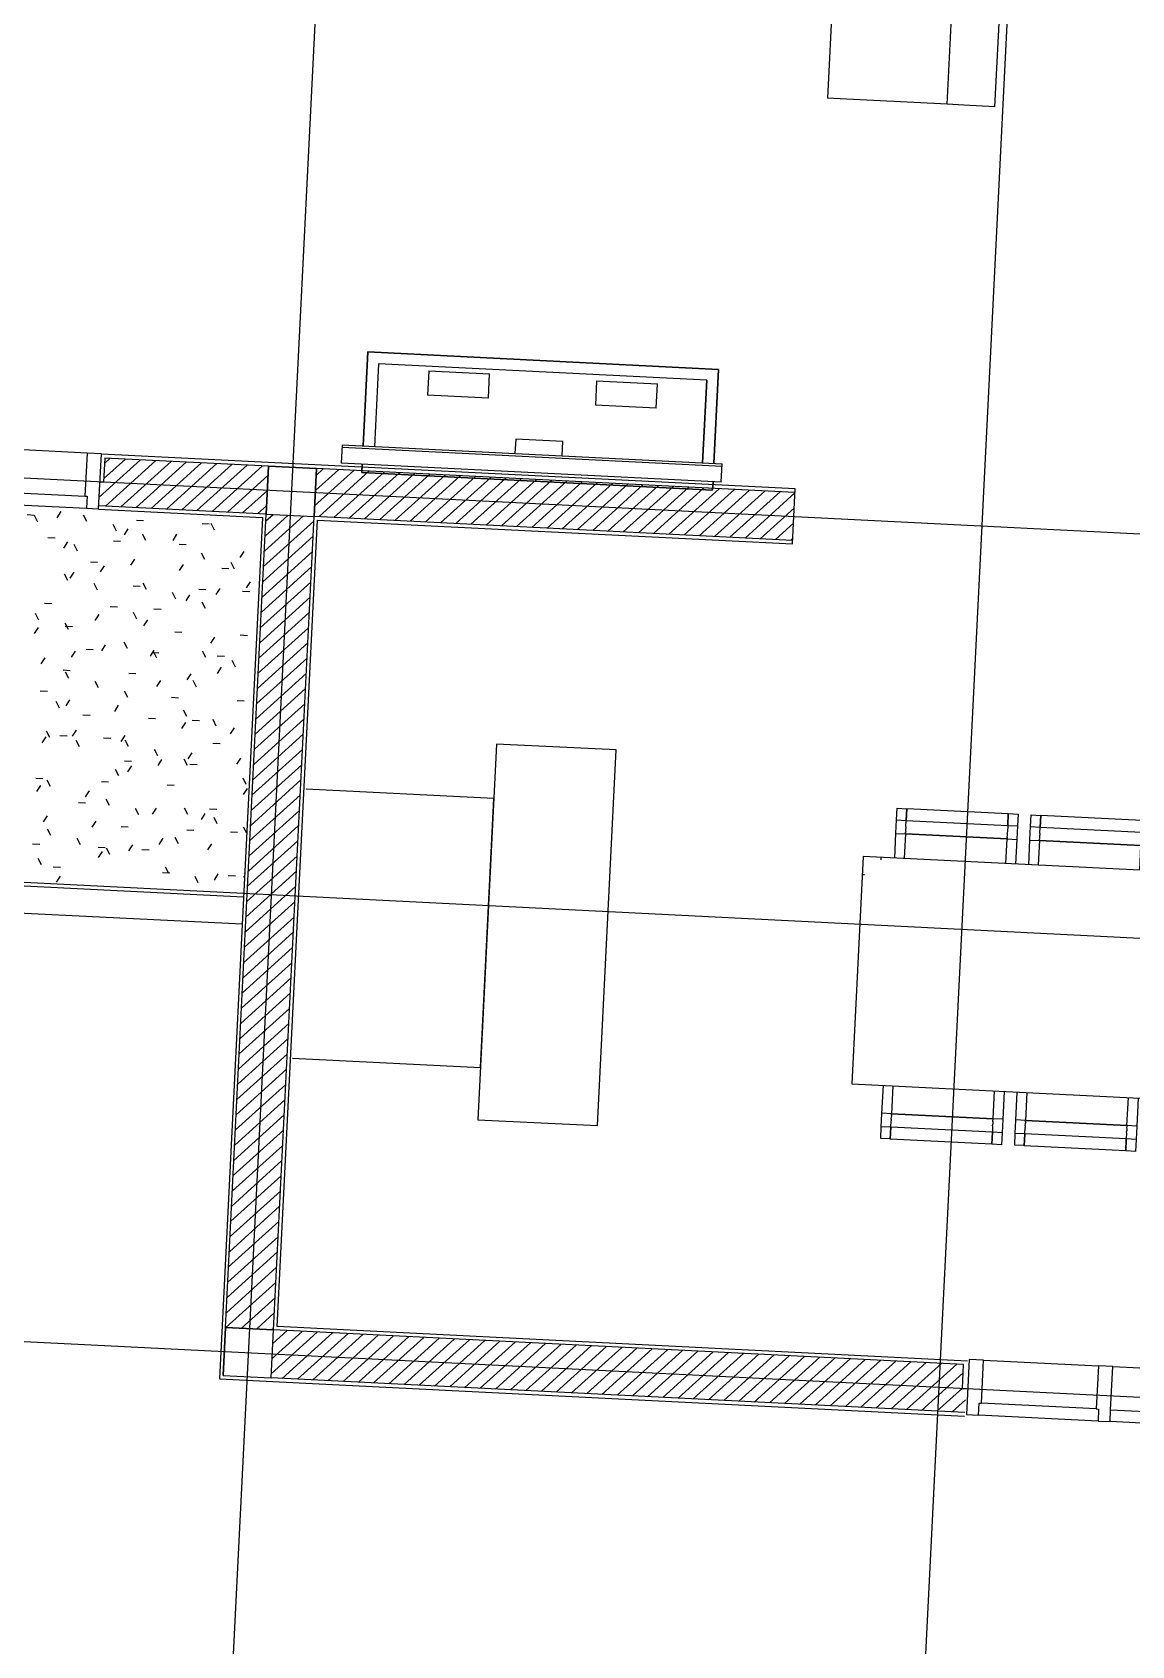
# Model space of a CAD drawing. Extents: x 549999 to 550212, y 1838161 to 1838467.
# Drawn here: x 550084.57 to 550089.16, y 1838348.23 to 1838354.96 of the extents above; entities that cross this region are included whole.
import ezdxf

# ---------------------------------------------------------------- set-up
doc = ezdxf.new("R2010")
doc.units = 0
for name, color, linetype in [('Level 1', 7, 'Continuous'), ('Level 14', 7, 'Continuous'), ('Level 15', 7, 'Continuous'), ('Level 18', 7, 'Continuous'), ('Level 36', 7, 'Continuous'), ('Level 4', 7, 'Continuous'), ('Level 6', 7, 'Continuous'), ('Level 7', 7, 'Continuous')]:
    doc.layers.add(name, color=color, linetype=linetype)

# ---------------------------------------------------------------- blocks, each defined once
blk = doc.blocks.new('LAO_TI')
at = {"layer": 'Level 1'}
for p, q in [((-84.39, 42.12), (74.47, 42.12)), ((-84.39, 42.12), (-84.39, 34.5)), ((65.7, 45.67), (-80.94, 45.67)), ((-80.94, 45.67), (-80.94, 42.12)), ((-80.94, 45.67), (65.7, 45.67)), ((-80.94, 42.12), (-80.94, 45.67)), ((65.7, 42.12), (65.7, 45.67)), ((65.7, 45.67), (65.7, 42.12)), ((74.47, 34.5), (74.47, 42.12)), ((-84.39, 35.62), (74.47, 35.62)), ((-84.39, 35.62), (-84.39, 34.5)), ((74.47, 34.5), (-84.39, 34.5)), ((74.47, 34.5), (-84.39, 34.5)), ((-80.94, 34.5), (-80.94, -4.74)), ((-80.94, -4.74), (-80.94, 34.5)), ((-76.2, 34.5), (-76.2, 0)), ((-76.2, 0), (-76.2, 34.5)), ((-17.46, 34.5), (-17.46, 28.58)), ((2.22, 28.58), (2.22, 34.5)), ((60.96, 0), (60.96, 34.5)), ((60.96, 0), (60.96, 34.5)), ((65.7, -4.74), (65.7, 34.5)), ((65.7, 34.5), (65.7, -4.74)), ((74.47, 34.5), (74.47, 35.62)), ((-17.46, 28.58), (2.22, 28.58)), ((-55.72, 12.63), (-30.32, 12.63)), ((-55.72, 12.63), (-55.72, 2.47)), ((-30.32, 2.47), (-30.32, 12.63)), ((14.46, 11.99), (39.86, 11.99)), ((14.46, 11.99), (14.46, 1.83)), ((39.86, 1.83), (39.86, 11.99)), ((-76.2, 0), (60.96, 0)), ((-76.2, 0), (60.96, 0)), ((-30.32, 2.47), (-55.72, 2.47)), ((39.86, 1.83), (14.46, 1.83)), ((-80.94, -4.74), (65.7, -4.74)), ((65.7, -4.74), (-80.94, -4.74))]:
    blk.add_line(p, q, dxfattribs=at)
for points in [[(65.7, 45.67), (65.7, 45.67), (65.7, 45.67), (65.7, 45.67)], [(65.7, 45.67), (65.7, 45.67), (65.7, 45.67), (65.7, 45.67)], [(-80.94, -4.74), (-80.94, -4.74), (-80.94, -4.74), (-80.94, -4.74)], [(-80.94, -4.74), (-80.94, -4.74), (-80.94, -4.74), (-80.94, -4.74)], [(65.7, -4.74), (65.7, -4.74), (65.7, -4.74), (65.7, -4.74)], [(65.7, -4.74), (65.7, -4.74), (65.7, -4.74), (65.7, -4.74)]]:
    blk.add_open_spline(points, degree=2, dxfattribs=at)
blk = doc.blocks.new('4___SO')
at = {"layer": 'Level 1'}
for p, q in [((60, 16.5), (-60, 16.5)), ((-60, 14), (-60, 16.5)), ((-60, -33.47), (-60, 14)), ((60, 16.5), (60, 14)), ((60, -33.47), (60, 14)), ((1.75, 12.96), (1.75, 12.96)), ((-60, -40.52), (-60, -33.47)), ((-60, -33.47), (60, -33.47)), ((60, -40.52), (60, -33.47)), ((-60, -42.98), (-60, -40.52)), ((-60, -50.97), (-60, -42.98)), ((60, -40.52), (60, -42.98)), ((60, -50.97), (60, -42.98)), ((-60, -53.5), (-60, -50.97)), ((-60, -53.5), (60, -53.5)), ((60, -53.5), (60, -50.97))]:
    blk.add_line(p, q, dxfattribs=at)
blk = doc.blocks.new('FURN19')
at = {"layer": 'Level 1'}
for p, q in [((-1187.75, 599.06), (-1300.12, 599.06)), ((-1300.12, 599.06), (-1300.12, 520.56)), ((-1187.75, 520.56), (-1187.75, 599.06))]:
    blk.add_line(p, q, dxfattribs=at)
blk = doc.blocks.new('FURN20')
at = {"layer": 'Level 1'}
for p, q in [((-1165.43, 599.06), (-1322.43, 599.06)), ((-1322.43, 599.06), (-1322.43, 549.06)), ((-1165.43, 549.06), (-1165.43, 599.06)), ((-1322.43, 549.06), (-1165.43, 549.06))]:
    blk.add_line(p, q, dxfattribs=at)
blk = doc.blocks.new('DININ0')
at = {"layer": 'Level 1'}
for p, q in [((13.24, 63.42), (13.24, 68.32)), ((13.24, 68.32), (17.26, 68.32)), ((17.26, 63.42), (17.26, 68.42)), ((17.26, 68.42), (59.66, 68.42)), ((17.26, 68.32), (17.26, 63.42)), ((59.66, 68.42), (59.66, 63.42)), ((59.66, 63.42), (59.66, 68.42)), ((59.66, 68.42), (63.74, 68.42)), ((59.66, 63.42), (59.66, 68.42)), ((59.66, 68.42), (63.74, 68.42)), ((63.74, 68.42), (63.74, 63.42)), ((63.74, 68.42), (63.74, 63.42)), ((69.24, 63.42), (69.24, 68.32)), ((69.24, 68.32), (73.26, 68.32)), ((73.26, 63.42), (73.26, 68.42)), ((73.26, 68.42), (115.66, 68.42)), ((73.26, 68.32), (73.26, 63.42)), ((115.66, 68.42), (115.66, 63.42)), ((115.66, 63.42), (115.66, 68.42)), ((115.66, 68.42), (119.74, 68.42)), ((115.66, 63.42), (115.66, 68.42)), ((115.66, 68.42), (119.74, 68.42)), ((119.74, 68.42), (119.74, 63.42)), ((119.74, 68.42), (119.74, 63.42)), ((125.24, 63.42), (125.24, 68.32)), ((125.24, 68.32), (129.26, 68.32)), ((129.26, 63.42), (129.26, 68.42)), ((129.26, 68.42), (171.66, 68.42)), ((129.26, 68.32), (129.26, 63.42)), ((171.66, 68.42), (171.66, 63.42)), ((171.66, 63.42), (171.66, 68.42)), ((171.66, 68.42), (175.74, 68.42)), ((171.66, 63.42), (171.66, 68.42)), ((171.66, 68.42), (175.74, 68.42)), ((175.74, 68.42), (175.74, 63.42)), ((175.74, 68.42), (175.74, 63.42)), ((13.24, 57.91), (13.24, 63.42)), ((13.24, 63.42), (17.26, 63.42)), ((17.26, 60.79), (17.26, 63.42)), ((17.26, 63.42), (59.66, 63.42)), ((17.26, 60.68), (17.26, 60.03)), ((59.66, 63.42), (59.66, 60.79)), ((59.66, 63.42), (63.74, 63.42)), ((59.66, 63.42), (63.74, 63.42)), ((59.66, 60.03), (59.66, 60.68)), ((59.66, 60.03), (59.66, 60.68)), ((63.74, 63.42), (63.74, 57.91)), ((63.74, 63.42), (63.74, 57.91)), ((69.24, 57.91), (69.24, 63.42)), ((69.24, 63.42), (73.26, 63.42)), ((73.26, 60.79), (73.26, 63.42)), ((73.26, 63.42), (115.66, 63.42)), ((73.26, 60.68), (73.26, 60.03)), ((115.66, 63.42), (115.66, 60.79)), ((115.66, 63.42), (119.74, 63.42)), ((115.66, 63.42), (119.74, 63.42)), ((115.66, 60.03), (115.66, 60.68)), ((115.66, 60.03), (115.66, 60.68)), ((119.74, 63.42), (119.74, 57.91)), ((119.74, 63.42), (119.74, 57.91)), ((125.24, 57.91), (125.24, 63.42)), ((125.24, 63.42), (129.26, 63.42)), ((129.26, 60.79), (129.26, 63.42)), ((129.26, 63.42), (171.66, 63.42)), ((129.26, 60.68), (129.26, 60.03)), ((171.66, 63.42), (171.66, 60.79)), ((171.66, 63.42), (175.74, 63.42)), ((171.66, 63.42), (175.74, 63.42)), ((171.66, 60.03), (171.66, 60.68)), ((171.66, 60.03), (171.66, 60.68)), ((175.74, 63.42), (175.74, 57.91)), ((175.74, 63.42), (175.74, 57.91)), ((13.24, 47.5), (13.24, 57.91)), ((13.24, 57.8), (17.26, 57.8)), ((17.25, 57.92), (17.25, 47.5)), ((17.26, 58.98), (17.26, 60.03)), ((17.26, 58.84), (17.26, 58.42)), ((17.26, 57.99), (17.26, 58.42)), ((17.26, 57.91), (17.26, 57.8)), ((17.26, 57.84), (17.26, 57.87)), ((59.66, 57.84), (17.26, 57.84)), ((17.26, 57.8), (59.66, 57.8)), ((59.66, 60.03), (59.66, 58.98)), ((59.66, 58.42), (59.66, 58.84)), ((59.66, 58.42), (59.66, 58.84)), ((59.66, 58.42), (59.66, 57.99)), ((59.66, 57.8), (59.66, 57.91)), ((59.66, 57.8), (59.66, 57.91)), ((59.66, 57.87), (59.66, 57.84)), ((59.66, 47.5), (59.66, 57.84)), ((59.66, 47.5), (59.66, 57.84)), ((59.66, 57.8), (63.74, 57.8)), ((59.66, 57.8), (63.74, 57.8)), ((63.74, 57.91), (63.74, 47.5)), ((69.24, 47.5), (69.24, 57.91)), ((69.24, 57.8), (73.26, 57.8)), ((73.25, 57.92), (73.25, 47.5)), ((73.26, 58.98), (73.26, 60.03)), ((73.26, 58.84), (73.26, 58.42)), ((73.26, 57.99), (73.26, 58.42)), ((73.26, 57.91), (73.26, 57.8)), ((73.26, 57.84), (73.26, 57.87)), ((115.66, 57.84), (73.26, 57.84)), ((73.26, 57.8), (115.66, 57.8)), ((115.66, 60.03), (115.66, 58.98)), ((115.66, 58.42), (115.66, 58.84)), ((115.66, 58.42), (115.66, 58.84)), ((115.66, 58.42), (115.66, 57.99)), ((115.66, 57.8), (115.66, 57.91)), ((115.66, 57.8), (115.66, 57.91)), ((115.66, 57.87), (115.66, 57.84)), ((115.66, 47.5), (115.66, 57.84)), ((115.66, 47.5), (115.66, 57.84)), ((115.66, 57.8), (119.74, 57.8)), ((115.66, 57.8), (119.74, 57.8)), ((119.74, 57.91), (119.74, 47.5)), ((125.24, 47.5), (125.24, 57.91)), ((125.24, 57.8), (129.26, 57.8)), ((129.25, 57.92), (129.25, 47.5)), ((129.26, 58.98), (129.26, 60.03)), ((129.26, 58.84), (129.26, 58.42)), ((129.26, 57.99), (129.26, 58.42)), ((129.26, 57.91), (129.26, 57.8)), ((129.26, 57.84), (129.26, 57.87)), ((171.66, 57.84), (129.26, 57.84)), ((129.26, 57.8), (171.66, 57.8)), ((171.66, 60.03), (171.66, 58.98)), ((171.66, 58.42), (171.66, 58.84)), ((171.66, 58.42), (171.66, 58.84)), ((171.66, 58.42), (171.66, 57.99)), ((171.66, 57.8), (171.66, 57.91)), ((171.66, 57.8), (171.66, 57.91)), ((171.66, 57.87), (171.66, 57.84)), ((171.66, 47.5), (171.66, 57.84)), ((171.66, 47.5), (171.66, 57.84)), ((171.66, 57.8), (175.74, 57.8)), ((171.66, 57.8), (175.74, 57.8)), ((175.74, 57.91), (175.74, 47.5)), ((190, 47.5), (0, 47.5)), ((0, 47.5), (0, -47.5)), ((7.5, 47.5), (7.5, 46.5)), ((190, 0), (190, 47.5)), ((0, 40), (1, 40)), ((190, -47.5), (190, 0)), ((0, -47.5), (190, -47.5)), ((13.24, -59.3), (13.24, -47.5)), ((17.25, -47.5), (17.25, -59.3)), ((59.66, -59.22), (59.66, -47.5)), ((59.66, -59.22), (59.66, -47.5)), ((63.74, -47.5), (63.74, -59.3)), ((69.24, -59.3), (69.24, -47.5)), ((73.25, -47.5), (73.25, -59.3)), ((115.66, -59.22), (115.66, -47.5)), ((115.66, -59.22), (115.66, -47.5)), ((119.74, -47.5), (119.74, -59.3)), ((125.24, -59.3), (125.24, -47.5)), ((129.25, -47.5), (129.25, -59.3)), ((171.66, -59.22), (171.66, -47.5)), ((171.66, -59.22), (171.66, -47.5)), ((175.74, -47.5), (175.74, -59.3)), ((17.26, -59.18), (13.24, -59.18)), ((13.24, -64.8), (13.24, -59.29)), ((59.66, -59.18), (17.26, -59.18)), ((17.26, -59.25), (17.26, -59.22)), ((17.26, -59.22), (59.66, -59.22)), ((17.26, -59.29), (17.26, -59.3)), ((17.26, -59.8), (17.26, -59.37)), ((17.26, -59.8), (17.26, -60.33)), ((17.26, -61.41), (17.26, -60.36)), ((63.74, -59.18), (59.66, -59.18)), ((63.74, -59.18), (59.66, -59.18)), ((59.66, -59.22), (59.66, -59.25)), ((59.66, -59.3), (59.66, -59.29)), ((59.66, -59.3), (59.66, -59.29)), ((59.66, -59.37), (59.66, -59.8)), ((59.66, -60.33), (59.66, -59.8)), ((59.66, -60.33), (59.66, -59.8)), ((59.66, -60.36), (59.66, -61.41)), ((63.74, -59.29), (63.74, -64.8)), ((63.74, -59.29), (63.74, -64.8)), ((73.26, -59.18), (69.24, -59.18)), ((69.24, -64.8), (69.24, -59.29)), ((115.66, -59.18), (73.26, -59.18)), ((73.26, -59.25), (73.26, -59.22)), ((73.26, -59.22), (115.66, -59.22)), ((73.26, -59.29), (73.26, -59.3)), ((73.26, -59.8), (73.26, -59.37)), ((73.26, -59.8), (73.26, -60.33)), ((73.26, -61.41), (73.26, -60.36)), ((119.74, -59.18), (115.66, -59.18)), ((119.74, -59.18), (115.66, -59.18)), ((115.66, -59.22), (115.66, -59.25)), ((115.66, -59.3), (115.66, -59.29)), ((115.66, -59.3), (115.66, -59.29)), ((115.66, -59.37), (115.66, -59.8)), ((115.66, -60.33), (115.66, -59.8)), ((115.66, -60.33), (115.66, -59.8)), ((115.66, -60.36), (115.66, -61.41)), ((119.74, -59.29), (119.74, -64.8)), ((119.74, -59.29), (119.74, -64.8)), ((129.26, -59.18), (125.24, -59.18)), ((125.24, -64.8), (125.24, -59.29)), ((171.66, -59.18), (129.26, -59.18)), ((129.26, -59.25), (129.26, -59.22)), ((129.26, -59.22), (171.66, -59.22)), ((129.26, -59.29), (129.26, -59.3)), ((129.26, -59.8), (129.26, -59.37)), ((129.26, -59.8), (129.26, -60.33)), ((129.26, -61.41), (129.26, -60.36)), ((175.74, -59.18), (171.66, -59.18)), ((175.74, -59.18), (171.66, -59.18)), ((171.66, -59.22), (171.66, -59.25)), ((171.66, -59.3), (171.66, -59.29)), ((171.66, -59.3), (171.66, -59.29)), ((171.66, -59.37), (171.66, -59.8)), ((171.66, -60.33), (171.66, -59.8)), ((171.66, -60.33), (171.66, -59.8)), ((171.66, -60.36), (171.66, -61.41)), ((175.74, -59.29), (175.74, -64.8)), ((175.74, -59.29), (175.74, -64.8)), ((13.24, -69.7), (13.24, -64.8)), ((17.26, -64.8), (13.24, -64.8)), ((17.26, -61.41), (17.26, -62.16)), ((17.26, -64.8), (17.26, -62.17)), ((17.26, -69.8), (17.26, -64.8)), ((59.66, -64.8), (17.26, -64.8)), ((17.26, -64.8), (17.26, -69.7)), ((59.66, -62.16), (59.66, -61.41)), ((59.66, -62.16), (59.66, -61.41)), ((59.66, -62.17), (59.66, -64.8)), ((59.66, -64.8), (59.66, -69.8)), ((59.66, -69.8), (59.66, -64.8)), ((63.74, -64.8), (59.66, -64.8)), ((59.66, -69.8), (59.66, -64.8)), ((63.74, -64.8), (59.66, -64.8)), ((63.74, -64.8), (63.74, -69.8)), ((63.74, -64.8), (63.74, -69.8)), ((69.24, -69.7), (69.24, -64.8)), ((73.26, -64.8), (69.24, -64.8)), ((73.26, -61.41), (73.26, -62.16)), ((73.26, -64.8), (73.26, -62.17)), ((73.26, -69.8), (73.26, -64.8)), ((115.66, -64.8), (73.26, -64.8)), ((73.26, -64.8), (73.26, -69.7)), ((115.66, -62.16), (115.66, -61.41)), ((115.66, -62.16), (115.66, -61.41)), ((115.66, -62.17), (115.66, -64.8)), ((115.66, -64.8), (115.66, -69.8)), ((115.66, -69.8), (115.66, -64.8)), ((119.74, -64.8), (115.66, -64.8)), ((115.66, -69.8), (115.66, -64.8)), ((119.74, -64.8), (115.66, -64.8)), ((119.74, -64.8), (119.74, -69.8)), ((119.74, -64.8), (119.74, -69.8)), ((125.24, -69.7), (125.24, -64.8)), ((129.26, -64.8), (125.24, -64.8)), ((129.26, -61.41), (129.26, -62.16)), ((129.26, -64.8), (129.26, -62.17)), ((129.26, -69.8), (129.26, -64.8)), ((171.66, -64.8), (129.26, -64.8)), ((129.26, -64.8), (129.26, -69.7)), ((171.66, -62.16), (171.66, -61.41)), ((171.66, -62.16), (171.66, -61.41)), ((171.66, -62.17), (171.66, -64.8)), ((171.66, -64.8), (171.66, -69.8)), ((171.66, -69.8), (171.66, -64.8)), ((175.74, -64.8), (171.66, -64.8)), ((171.66, -69.8), (171.66, -64.8)), ((175.74, -64.8), (171.66, -64.8)), ((175.74, -64.8), (175.74, -69.8)), ((175.74, -64.8), (175.74, -69.8)), ((17.26, -69.7), (13.24, -69.7)), ((59.66, -69.8), (17.26, -69.8)), ((63.74, -69.8), (59.66, -69.8)), ((63.74, -69.8), (59.66, -69.8)), ((73.26, -69.7), (69.24, -69.7)), ((115.66, -69.8), (73.26, -69.8)), ((119.74, -69.8), (115.66, -69.8)), ((119.74, -69.8), (115.66, -69.8)), ((129.26, -69.7), (125.24, -69.7)), ((171.66, -69.8), (129.26, -69.8)), ((175.74, -69.8), (171.66, -69.8)), ((175.74, -69.8), (171.66, -69.8))]:
    blk.add_line(p, q, dxfattribs=at)
blk = doc.blocks.new('CUA_S0')
at = {"layer": 'Level 7'}
for p, q in [((-155, 11.5), (-160, 11.5)), ((-160, 11.5), (-160, -11.5)), ((-155, 6.5), (-155, 11.5)), ((-55, 11.5), (-155, 11.5)), ((-105, 11.5), (-155, 11.5)), ((-126.1, 11.5), (-105, 11.5)), ((-105, 11.5), (-55, 11.5)), ((-83.9, 11.5), (-105, 11.5)), ((-50, 11.5), (-55, 11.5)), ((-55, 11.5), (-55, 6.5)), ((-50, -11.5), (-50, 11.5)), ((101.88, 11.5), (-50, 11.5)), ((155, 11.5), (131.22, 11.5)), ((160, 11.5), (155, 11.5)), ((155, 11.5), (155, 6.5)), ((160, -11.5), (160, 11.5)), ((-154, 6.5), (-155, 6.5)), ((-154, -11.5), (-154, 6.5)), ((-56, 6.5), (-154, 6.5)), ((-55, 6.5), (-56, 6.5)), ((-56, 6.5), (-56, -11.5)), ((154, 6.5), (-50, 6.5)), ((155, 6.5), (154, 6.5)), ((154, 6.5), (154, -11.5)), ((-160, -11.5), (-154, -11.5)), ((-154, -11.5), (-56, -11.5)), ((-56, -11.5), (-50, -11.5)), ((-50, -11.5), (154, -11.5)), ((154, -11.5), (160, -11.5))]:
    blk.add_line(p, q, dxfattribs=at)
blk = doc.blocks.new('SO2002')
at = {"layer": 'Level 7'}
for p, q in [((-95, 11.5), (-100, 11.5)), ((-100, 11.5), (-100, -11.5)), ((-95, 6.5), (-95, 11.5)), ((-95, 11.5), (-45, 11.5)), ((-40, 11.5), (-45, 11.5)), ((-45, 11.5), (-45, 6.5)), ((-40, 11.5), (40, 11.5)), ((-40, 6.5), (-40, 11.5)), ((45, 11.5), (40, 11.5)), ((40, 11.5), (40, 6.5)), ((45, 6.5), (45, 11.5)), ((45, 11.5), (95, 11.5)), ((100, 11.5), (95, 11.5)), ((95, 11.5), (95, 6.5)), ((100, -11.5), (100, 11.5)), ((-94, 6.5), (-95, 6.5)), ((-94, -11.5), (-94, 6.5)), ((-94, 6.5), (-46, 6.5)), ((-45, 6.5), (-46, 6.5)), ((-46, 6.5), (-46, -11.5)), ((-40, -11.5), (-40, 6.5)), ((40, 6.5), (-40, 6.5)), ((40, 6.5), (40, -11.5)), ((46, 6.5), (45, 6.5)), ((46, -11.5), (46, 6.5)), ((46, 6.5), (94, 6.5)), ((95, 6.5), (94, 6.5)), ((94, 6.5), (94, -11.5)), ((-100, -11.5), (-94, -11.5)), ((-46, -11.5), (-94, -11.5)), ((-46, -11.5), (-40, -11.5)), ((40, -11.5), (-40, -11.5)), ((40, -11.5), (46, -11.5)), ((94, -11.5), (46, -11.5)), ((94, -11.5), (100, -11.5))]:
    blk.add_line(p, q, dxfattribs=at)

msp = doc.modelspace()

# ---------------------------------------------------------------- linework, layer by layer
at = {"layer": 'Level 14'}
for p, q in [((550084.8669, 1838353.165), (550084.8904, 1838353.1863)), ((550084.8448, 1838353.0237), (550085.0176, 1838353.1799)), ((550084.8637, 1838353.1014), (550084.954, 1838353.1831)), ((550084.8714, 1838352.987), (550085.0811, 1838353.1767)), ((550084.9349, 1838352.9838), (550085.1447, 1838353.1736)), ((550084.9985, 1838352.9806), (550085.2082, 1838353.1704)), ((550085.0621, 1838352.9774), (550085.2718, 1838353.1672)), ((550085.1256, 1838352.9743), (550085.3354, 1838353.164)), ((550085.1892, 1838352.9711), (550085.3989, 1838353.1609)), ((550085.2527, 1838352.9679), (550085.4625, 1838353.1577)), ((550085.3163, 1838352.9647), (550085.526, 1838353.1545)), ((550085.7442, 1838352.9877), (550085.9074, 1838353.1354)), ((550085.7473, 1838353.0513), (550085.8438, 1838353.1386)), ((550085.7505, 1838353.1149), (550085.7803, 1838353.1418)), ((550085.7612, 1838352.9425), (550085.971, 1838353.1323)), ((550085.8248, 1838352.9393), (550086.0345, 1838353.1291)), ((550085.8883, 1838352.9361), (550086.0981, 1838353.1259)), ((550085.9519, 1838352.933), (550086.1616, 1838353.1227)), ((550086.0155, 1838352.9298), (550086.2252, 1838353.1196)), ((550086.079, 1838352.9266), (550086.2888, 1838353.1164)), ((550084.848, 1838353.0872), (550084.8491, 1838353.0882)), ((550085.3799, 1838352.9616), (550085.5503, 1838353.1158)), ((550085.4434, 1838352.9584), (550085.5471, 1838353.0522)), ((550086.1426, 1838352.9234), (550086.3523, 1838353.1132)), ((550086.2061, 1838352.9203), (550086.4159, 1838353.11)), ((550086.2697, 1838352.9171), (550086.4794, 1838353.1068)), ((550086.3333, 1838352.9139), (550086.543, 1838353.1037)), ((550086.3968, 1838352.9107), (550086.6066, 1838353.1005)), ((550086.4604, 1838352.9075), (550086.6701, 1838353.0973)), ((550086.5239, 1838352.9044), (550086.7337, 1838353.0941)), ((550086.5875, 1838352.9012), (550086.7972, 1838353.091)), ((550086.6511, 1838352.898), (550086.8608, 1838353.0878)), ((550086.7146, 1838352.8948), (550086.9244, 1838353.0846)), ((550086.7782, 1838352.8917), (550086.9879, 1838353.0814)), ((550086.8417, 1838352.8885), (550087.0515, 1838353.0782)), ((550086.9053, 1838352.8853), (550087.115, 1838353.0751)), ((550086.9689, 1838352.8821), (550087.1786, 1838353.0719)), ((550087.0324, 1838352.8789), (550087.2422, 1838353.0687)), ((550087.096, 1838352.8758), (550087.3057, 1838353.0655)), ((550087.1595, 1838352.8726), (550087.3693, 1838353.0624)), ((550087.2231, 1838352.8694), (550087.4328, 1838353.0592)), ((550087.2867, 1838352.8662), (550087.4964, 1838353.056)), ((550087.3502, 1838352.8631), (550087.56, 1838353.0528)), ((550087.4138, 1838352.8599), (550087.6235, 1838353.0496)), ((550085.507, 1838352.9552), (550085.544, 1838352.9887)), ((550087.4773, 1838352.8567), (550087.6871, 1838353.0465)), ((550087.5409, 1838352.8535), (550087.7494, 1838353.0421)), ((550085.5312, 1838352.7344), (550085.741, 1838352.9242)), ((550085.5344, 1838352.798), (550085.6977, 1838352.9457)), ((550085.5376, 1838352.8615), (550085.6341, 1838352.9489)), ((550085.5408, 1838352.9251), (550085.5705, 1838352.952)), ((550087.6045, 1838352.8503), (550087.7462, 1838352.9786)), ((550087.668, 1838352.8472), (550087.743, 1838352.915)), ((550085.5281, 1838352.6709), (550085.7378, 1838352.8606)), ((550087.7316, 1838352.844), (550087.7398, 1838352.8515)), ((550085.5249, 1838352.6073), (550085.7346, 1838352.7971)), ((550085.5217, 1838352.5437), (550085.7314, 1838352.7335)), ((550085.5185, 1838352.4802), (550085.7283, 1838352.6699)), ((550085.5154, 1838352.4166), (550085.7251, 1838352.6064)), ((550085.5122, 1838352.3531), (550085.7219, 1838352.5428)), ((550085.509, 1838352.2895), (550085.7187, 1838352.4793)), ((550085.5058, 1838352.2259), (550085.7156, 1838352.4157)), ((550085.5026, 1838352.1624), (550085.7124, 1838352.3521)), ((550085.4995, 1838352.0988), (550085.7092, 1838352.2886)), ((550085.4963, 1838352.0353), (550085.706, 1838352.225)), ((550085.4931, 1838351.9717), (550085.7029, 1838352.1615)), ((550085.4899, 1838351.9081), (550085.6997, 1838352.0979)), ((550085.4868, 1838351.8446), (550085.6965, 1838352.0343)), ((550085.4804, 1838351.7175), (550085.6901, 1838351.9072)), ((550085.4836, 1838351.781), (550085.6933, 1838351.9708)), ((550085.4772, 1838351.6539), (550085.687, 1838351.8437)), ((550085.474, 1838351.5903), (550085.6838, 1838351.7801)), ((550085.4709, 1838351.5268), (550085.6806, 1838351.7165)), ((550085.4677, 1838351.4632), (550085.6774, 1838351.653)), ((550085.4645, 1838351.3997), (550085.6743, 1838351.5894)), ((550085.4613, 1838351.3361), (550085.6711, 1838351.5259)), ((550085.4582, 1838351.2725), (550085.6679, 1838351.4623)), ((550085.455, 1838351.209), (550085.6647, 1838351.3987)), ((550085.4518, 1838351.1454), (550085.6615, 1838351.3352)), ((550085.4486, 1838351.0819), (550085.6584, 1838351.2716)), ((550085.4455, 1838351.0183), (550085.6552, 1838351.2081)), ((550085.4423, 1838350.9547), (550085.652, 1838351.1445)), ((550085.4391, 1838350.8912), (550085.6488, 1838351.0809)), ((550085.4359, 1838350.8276), (550085.6457, 1838351.0174)), ((550085.4327, 1838350.7641), (550085.6425, 1838350.9538)), ((550085.4264, 1838350.6369), (550085.6361, 1838350.8267)), ((550085.4296, 1838350.7005), (550085.6393, 1838350.8903)), ((550085.4232, 1838350.5734), (550085.6329, 1838350.7631)), ((550085.42, 1838350.5098), (550085.6298, 1838350.6996)), ((550085.4169, 1838350.4463), (550085.6266, 1838350.636)), ((550085.4137, 1838350.3827), (550085.6234, 1838350.5725)), ((550085.4105, 1838350.3191), (550085.6202, 1838350.5089)), ((550085.4073, 1838350.2556), (550085.6171, 1838350.4453)), ((550085.4041, 1838350.192), (550085.6139, 1838350.3818)), ((550085.401, 1838350.1285), (550085.6107, 1838350.3182)), ((550085.3978, 1838350.0649), (550085.6075, 1838350.2547)), ((550085.3946, 1838350.0013), (550085.6043, 1838350.1911)), ((550085.3914, 1838349.9378), (550085.6012, 1838350.1275)), ((550085.3883, 1838349.8742), (550085.598, 1838350.064)), ((550085.3851, 1838349.8107), (550085.5948, 1838350.0004)), ((550085.3819, 1838349.7471), (550085.5916, 1838349.9369)), ((550085.3787, 1838349.6835), (550085.5885, 1838349.8733)), ((550085.3755, 1838349.62), (550085.5853, 1838349.8097)), ((550085.3737, 1838349.5576), (550085.5821, 1838349.7462)), ((550085.4373, 1838349.5544), (550085.5789, 1838349.6826)), ((550085.5008, 1838349.5513), (550085.5757, 1838349.6191)), ((550085.5644, 1838349.5481), (550085.5726, 1838349.5555)), ((550085.563, 1838349.3648), (550085.7551, 1838349.5386)), ((550085.5662, 1838349.4284), (550085.6915, 1838349.5417)), ((550085.5694, 1838349.4919), (550085.6279, 1838349.5449)), ((550085.6089, 1838349.3456), (550085.8186, 1838349.5354)), ((550085.6725, 1838349.3424), (550085.8822, 1838349.5322)), ((550085.736, 1838349.3393), (550085.9457, 1838349.529)), ((550085.7996, 1838349.3361), (550086.0093, 1838349.5258)), ((550085.8631, 1838349.3329), (550086.0729, 1838349.5227)), ((550085.9267, 1838349.3297), (550086.1364, 1838349.5195)), ((550085.9903, 1838349.3266), (550086.2, 1838349.5163)), ((550086.0538, 1838349.3234), (550086.2636, 1838349.5131)), ((550086.1174, 1838349.3202), (550086.3271, 1838349.51)), ((550086.1809, 1838349.317), (550086.3907, 1838349.5068)), ((550086.2445, 1838349.3138), (550086.4542, 1838349.5036)), ((550086.3081, 1838349.3107), (550086.5178, 1838349.5004)), ((550086.3716, 1838349.3075), (550086.5814, 1838349.4972)), ((550086.4352, 1838349.3043), (550086.6449, 1838349.4941)), ((550086.4987, 1838349.3011), (550086.7085, 1838349.4909)), ((550086.5623, 1838349.298), (550086.772, 1838349.4877)), ((550086.6259, 1838349.2948), (550086.8356, 1838349.4845)), ((550086.6894, 1838349.2916), (550086.8992, 1838349.4814)), ((550086.753, 1838349.2884), (550086.9627, 1838349.4782)), ((550086.8165, 1838349.2852), (550087.0263, 1838349.475)), ((550086.8801, 1838349.2821), (550087.0898, 1838349.4718)), ((550086.9437, 1838349.2789), (550087.1534, 1838349.4687)), ((550087.0072, 1838349.2757), (550087.217, 1838349.4655)), ((550087.0708, 1838349.2725), (550087.2805, 1838349.4623)), ((550087.1343, 1838349.2694), (550087.3441, 1838349.4591)), ((550087.1979, 1838349.2662), (550087.4076, 1838349.4559)), ((550087.2615, 1838349.263), (550087.4712, 1838349.4528)), ((550087.325, 1838349.2598), (550087.5348, 1838349.4496)), ((550087.3886, 1838349.2566), (550087.5983, 1838349.4464)), ((550087.4521, 1838349.2535), (550087.6619, 1838349.4432)), ((550087.5157, 1838349.2503), (550087.7254, 1838349.4401)), ((550087.5793, 1838349.2471), (550087.789, 1838349.4369)), ((550087.6428, 1838349.2439), (550087.8526, 1838349.4337)), ((550087.7064, 1838349.2408), (550087.9161, 1838349.4305)), ((550087.7699, 1838349.2376), (550087.9797, 1838349.4273)), ((550087.8335, 1838349.2344), (550088.0432, 1838349.4242)), ((550087.8971, 1838349.2312), (550088.1068, 1838349.421)), ((550087.9606, 1838349.228), (550088.1704, 1838349.4178)), ((550088.0242, 1838349.2249), (550088.2339, 1838349.4146)), ((550088.0877, 1838349.2217), (550088.2975, 1838349.4115)), ((550088.1513, 1838349.2185), (550088.361, 1838349.4083)), ((550088.2149, 1838349.2153), (550088.4246, 1838349.4051)), ((550088.2784, 1838349.2122), (550088.4519, 1838349.3691)), ((550088.342, 1838349.209), (550088.4487, 1838349.3055)), ((550088.4055, 1838349.2058), (550088.4612, 1838349.2562))]:
    msp.add_line(p, q, dxfattribs=at)
at = {"layer": 'Level 15'}
for p, q in [((550084.5433, 1838352.9511), (550084.5735, 1838352.9496)), ((550084.5891, 1838352.9201), (550084.5753, 1838352.947)), ((550084.6846, 1838352.9636), (550084.6682, 1838352.9382)), ((550084.7936, 1838352.9222), (550084.7798, 1838352.949)), ((550085, 1838352.9283), (550085.0301, 1838352.9268)), ((550085.274, 1838352.9146), (550085.3041, 1838352.9131)), ((550085.3284, 1838352.9491), (550085.3275, 1838352.9477)), ((550084.6301, 1838352.8552), (550084.6602, 1838352.8537)), ((550084.9166, 1838352.8825), (550084.9029, 1838352.9094)), ((550084.9646, 1838352.8915), (550084.9483, 1838352.8662)), ((550085.0397, 1838352.8429), (550085.026, 1838352.8697)), ((550085.1679, 1838352.8691), (550085.1515, 1838352.8437)), ((550085.3255, 1838352.8866), (550085.3118, 1838352.9135)), ((550084.7118, 1838352.8371), (550084.6954, 1838352.8118)), ((550084.7539, 1838352.7991), (550084.7401, 1838352.826)), ((550084.9041, 1838352.8415), (550084.9342, 1838352.84)), ((550085.1781, 1838352.8278), (550085.2082, 1838352.8263)), ((550085.2859, 1838352.7635), (550085.2721, 1838352.7904)), ((550085.4479, 1838352.797), (550085.4315, 1838352.7717)), ((550084.8082, 1838352.7548), (550084.8383, 1838352.7533)), ((550084.8654, 1838352.7379), (550084.849, 1838352.7126)), ((550084.9918, 1838352.7651), (550084.9754, 1838352.7397)), ((550085.195, 1838352.7427), (550085.1787, 1838352.7173)), ((550085.3561, 1838352.7274), (550085.3863, 1838352.7259)), ((550085.409, 1838352.7239), (550085.3952, 1838352.7507)), ((550084.7142, 1838352.676), (550084.7005, 1838352.7029)), ((550084.739, 1838352.7107), (550084.7226, 1838352.6854)), ((550084.8373, 1838352.6364), (550084.8235, 1838352.6632)), ((550084.9863, 1838352.6543), (550085.0164, 1838352.6528)), ((550085.0418, 1838352.6384), (550085.028, 1838352.6653)), ((550085.4751, 1838352.6706), (550085.4587, 1838352.6453)), ((550084.6164, 1838352.5813), (550084.6465, 1838352.5798)), ((550085.1648, 1838352.5987), (550085.1511, 1838352.6256)), ((550085.2222, 1838352.6162), (550085.2059, 1838352.5909)), ((550085.2603, 1838352.6406), (550085.2904, 1838352.6391)), ((550085.2879, 1838352.5591), (550085.2742, 1838352.5859)), ((550085.3487, 1838352.6434), (550085.3323, 1838352.6181)), ((550085.4429, 1838352.6315), (550085.473, 1838352.63)), ((550084.5932, 1838352.5112), (550084.5794, 1838352.5381)), ((550084.843, 1838352.5347), (550084.8266, 1838352.5093)), ((550084.8904, 1838352.5676), (550084.9205, 1838352.5661)), ((550085.0021, 1838352.5153), (550084.9883, 1838352.5422)), ((550085.0462, 1838352.5122), (550085.0298, 1838352.4869)), ((550085.073, 1838352.5584), (550085.1032, 1838352.5569)), ((550084.5901, 1838352.4803), (550084.5737, 1838352.4549)), ((550084.7163, 1838352.4716), (550084.7025, 1838352.4984)), ((550084.7032, 1838352.4854), (550084.7333, 1838352.4839)), ((550085.1598, 1838352.4625), (550085.1899, 1838352.461)), ((550085.4338, 1838352.4488), (550085.4639, 1838352.4473)), ((550084.7437, 1838352.3811), (550084.7274, 1838352.3557)), ((550084.7899, 1838352.3895), (550084.8201, 1838352.388)), ((550084.8702, 1838352.4082), (550084.8538, 1838352.3829)), ((550084.9624, 1838352.3922), (550084.9487, 1838352.4191)), ((550085.0734, 1838352.3858), (550085.057, 1838352.3605)), ((550085.0639, 1838352.3758), (550085.094, 1838352.3743)), ((550085.0855, 1838352.3526), (550085.0718, 1838352.3794)), ((550085.29, 1838352.3546), (550085.2762, 1838352.3815)), ((550085.3262, 1838352.4402), (550085.3099, 1838352.4149)), ((550084.6173, 1838352.3539), (550084.6009, 1838352.3285)), ((550085.3534, 1838352.3138), (550085.3371, 1838352.2884)), ((550085.3379, 1838352.3621), (550085.368, 1838352.3606)), ((550085.4131, 1838352.315), (550085.3993, 1838352.3418)), ((550084.694, 1838352.3027), (550084.7242, 1838352.3012)), ((550084.7183, 1838352.2671), (550084.7046, 1838352.294)), ((550084.8414, 1838352.2275), (550084.8276, 1838352.2543)), ((550084.968, 1838352.289), (550084.9982, 1838352.2875)), ((550085.1006, 1838352.2594), (550085.0842, 1838352.234)), ((550085.227, 1838352.2866), (550085.2106, 1838352.2612)), ((550085.2503, 1838352.2315), (550085.2365, 1838352.2584)), ((550084.5981, 1838352.216), (550084.6283, 1838352.2145)), ((550084.7213, 1838352.1778), (550084.7049, 1838352.1525)), ((550084.9645, 1838352.1878), (550084.9507, 1838352.2146)), ((550085.1461, 1838352.1886), (550085.1762, 1838352.1871)), ((550085.4201, 1838352.1749), (550085.4502, 1838352.1734)), ((550084.6787, 1838352.144), (550084.6649, 1838352.1709)), ((550084.7762, 1838352.1155), (550084.8064, 1838352.114)), ((550084.9245, 1838352.1554), (550084.9082, 1838352.13)), ((550085.2106, 1838352.1085), (550085.1969, 1838352.1353)), ((550084.639, 1838352.021), (550084.6252, 1838352.0478)), ((550084.7485, 1838352.0514), (550084.7321, 1838352.026)), ((550085.0502, 1838352.1018), (550085.0803, 1838352.1003)), ((550085.2046, 1838352.0833), (550085.1882, 1838352.058)), ((550085.2329, 1838352.0927), (550085.263, 1838352.0912)), ((550085.3337, 1838352.0688), (550085.32, 1838352.0956)), ((550085.4078, 1838352.0609), (550085.3914, 1838352.0356)), ((550084.6221, 1838352.0242), (550084.6057, 1838351.9989)), ((550084.6803, 1838352.0287), (550084.7105, 1838352.0272)), ((550084.7621, 1838351.9813), (550084.7483, 1838352.0081)), ((550084.863, 1838352.0196), (550084.8931, 1838352.0181)), ((550084.9517, 1838352.029), (550084.9354, 1838352.0036)), ((550084.9665, 1838351.9833), (550084.9528, 1838352.0102)), ((550085.3196, 1838351.9968), (550085.3498, 1838351.9953)), ((550084.9498, 1838351.9237), (550084.9799, 1838351.9222)), ((550085.0896, 1838351.9437), (550085.0758, 1838351.9705)), ((550085.1053, 1838351.9297), (550085.089, 1838351.9044)), ((550085.2127, 1838351.904), (550085.1989, 1838351.9309)), ((550085.2318, 1838351.9569), (550085.2154, 1838351.9316)), ((550085.2237, 1838351.91), (550085.2539, 1838351.9085)), ((550085.435, 1838351.9345), (550085.4186, 1838351.9092)), ((550084.5799, 1838351.8507), (550084.61, 1838351.8492)), ((550084.641, 1838351.8165), (550084.6273, 1838351.8433)), ((550084.8539, 1838351.837), (550084.884, 1838351.8355)), ((550084.9269, 1838351.8602), (550084.9131, 1838351.8871)), ((550084.9789, 1838351.9025), (550084.9625, 1838351.8772)), ((550085.4589, 1838351.8247), (550085.4451, 1838351.8515)), ((550084.5996, 1838351.821), (550084.5833, 1838351.7956)), ((550084.8029, 1838351.7985), (550084.7865, 1838351.7732)), ((550085.1278, 1838351.8233), (550085.158, 1838351.8218)), ((550085.4622, 1838351.8081), (550085.4458, 1838351.7827)), ((550084.758, 1838351.7502), (550084.7881, 1838351.7487)), ((550084.8872, 1838351.7372), (550084.8734, 1838351.764)), ((550085.0103, 1838351.6975), (550084.9965, 1838351.7244)), ((550085.0829, 1838351.7265), (550085.0665, 1838351.7012)), ((550085.2147, 1838351.6995), (550085.201, 1838351.7264)), ((550085.2862, 1838351.7041), (550085.2698, 1838351.6787)), ((550085.3059, 1838351.7228), (550085.3361, 1838351.7213)), ((550084.6268, 1838351.6945), (550084.6105, 1838351.6692)), ((550084.6431, 1838351.612), (550084.6293, 1838351.6389)), ((550084.8301, 1838351.6721), (550084.8137, 1838351.6468)), ((550084.9361, 1838351.6497), (550084.9662, 1838351.6482)), ((550085.21, 1838351.636), (550085.2402, 1838351.6345)), ((550085.3378, 1838351.6599), (550085.3241, 1838351.6867)), ((550085.4606, 1838351.6209), (550085.4471, 1838351.6471)), ((550084.5662, 1838351.5767), (550084.5963, 1838351.5752)), ((550084.7662, 1838351.5724), (550084.7524, 1838351.5992)), ((550084.9837, 1838351.5729), (550084.9673, 1838351.5475)), ((550085.1101, 1838351.6001), (550085.0937, 1838351.5747)), ((550085.1751, 1838351.5765), (550085.1613, 1838351.6033)), ((550085.3133, 1838351.5777), (550085.297, 1838351.5523)), ((550085.3927, 1838351.6269), (550085.4228, 1838351.6254)), ((550084.6034, 1838351.489), (550084.5896, 1838351.5158)), ((550084.8402, 1838351.563), (550084.8703, 1838351.5615)), ((550084.8573, 1838351.5457), (550084.8409, 1838351.5203)), ((550084.8892, 1838351.5327), (550084.8755, 1838351.5596)), ((550085.0228, 1838351.5539), (550085.053, 1838351.5523)), ((550084.6529, 1838351.4808), (550084.6831, 1838351.4793)), ((550084.6812, 1838351.4417), (550084.6648, 1838351.4164)), ((550085.1096, 1838351.458), (550085.1397, 1838351.4565)), ((550085.1354, 1838351.4534), (550085.1216, 1838351.4802)), ((550085.2585, 1838351.4137), (550085.2447, 1838351.4406)), ((550085.3405, 1838351.4512), (550085.3242, 1838351.4259)), ((550085.3836, 1838351.4443), (550085.4137, 1838351.4428)), ((550085.4514, 1838351.4382), (550085.4492, 1838351.4426)), ((550085.4523, 1838351.4557), (550085.4506, 1838351.4531))]:
    msp.add_line(p, q, dxfattribs=at)
at = {"layer": 'Level 18'}
for p, q in [((550086.2177, 1838364.4625), (550085.1568, 1838343.2411)), ((550080.5961, 1838353.3008), (550099.4996, 1838352.3558)), ((550080.4163, 1838349.7053), (550099.3198, 1838348.7603))]:
    msp.add_line(p, q, dxfattribs=at)
at = {"layer": 'Level 36'}
for p, q in [((550088.0679, 1838343.6341), (550089.1298, 1838364.8754)), ((550070.5013, 1838352.1179), (550099.5427, 1838350.666))]:
    msp.add_line(p, q, dxfattribs=at)
at = {"layer": 'Level 4'}
for p, q in [((550087.7502, 1838353.0583), (550084.8538, 1838353.2031)), ((550084.868, 1838353.1874), (550084.863, 1838353.0875)), ((550085.5522, 1838353.1532), (550084.868, 1838353.1874)), ((550085.5422, 1838352.9534), (550085.5522, 1838353.1532)), ((550085.5522, 1838353.1532), (550085.7519, 1838353.1432)), ((550085.7519, 1838353.1432), (550085.7419, 1838352.9435)), ((550087.7494, 1838353.0433), (550085.7519, 1838353.1432)), ((550084.8481, 1838353.0883), (550084.863, 1838353.0875)), ((550087.7387, 1838352.8286), (550087.7502, 1838353.0583)), ((550085.5422, 1838352.9534), (550084.8431, 1838352.9884)), ((550084.8423, 1838352.9734), (550085.5265, 1838352.9392)), ((550085.5265, 1838352.9392), (550085.3467, 1838349.3437)), ((550085.3724, 1838349.5577), (550085.5422, 1838352.9534)), ((550085.5722, 1838349.5477), (550085.7419, 1838352.9435)), ((550085.5879, 1838349.5619), (550085.7562, 1838352.9277)), ((550087.7395, 1838352.8436), (550085.7419, 1838352.9435)), ((550085.7562, 1838352.9277), (550087.7387, 1838352.8286)), ((550082.8655, 1838351.4853), (550085.4473, 1838351.3562)), ((550085.4416, 1838351.2413), (550082.8598, 1838351.3704)), ((550085.3624, 1838349.3579), (550085.3724, 1838349.5577)), ((550085.3724, 1838349.5577), (550085.5722, 1838349.5477)), ((550088.4536, 1838349.4037), (550085.5722, 1838349.5477)), ((550088.4693, 1838349.4179), (550085.5879, 1838349.5619)), ((550088.4586, 1838349.2032), (550085.5622, 1838349.348)), ((550088.4486, 1838349.3038), (550088.4536, 1838349.4037)), ((550085.3467, 1838349.3437), (550088.4578, 1838349.1882)), ((550088.4486, 1838349.3038), (550088.4636, 1838349.303))]:
    msp.add_line(p, q, dxfattribs=at)
at = {"layer": 'Level 6'}
for p, q in [((550085.5522, 1838353.1532), (550085.5422, 1838352.9534)), ((550085.5522, 1838353.1532), (550085.5422, 1838352.9534)), ((550085.7519, 1838353.1432), (550085.5522, 1838353.1532)), ((550085.7519, 1838353.1432), (550085.5522, 1838353.1532)), ((550085.7419, 1838352.9435), (550085.7519, 1838353.1432)), ((550085.7419, 1838352.9435), (550085.7519, 1838353.1432)), ((550085.5422, 1838352.9534), (550085.7419, 1838352.9435)), ((550085.5422, 1838352.9534), (550085.7419, 1838352.9435)), ((550085.3724, 1838349.5577), (550085.3624, 1838349.3579)), ((550085.3724, 1838349.5577), (550085.3624, 1838349.3579)), ((550085.5722, 1838349.5477), (550085.3724, 1838349.5577)), ((550085.5722, 1838349.5477), (550085.3724, 1838349.5577)), ((550085.5622, 1838349.348), (550085.5722, 1838349.5477)), ((550085.5622, 1838349.348), (550085.5722, 1838349.5477)), ((550085.3624, 1838349.3579), (550085.5622, 1838349.348)), ((550085.3624, 1838349.3579), (550085.5622, 1838349.348))]:
    msp.add_line(p, q, dxfattribs=at)

# ---------------------------------------------------------------- block references
at = {"layer": 'Level 1', "xscale": 0.010000000000000004, "yscale": 0.01}
for name, p, rotation in [('4___SO', (550088.08, 1838355.28), 87.13800620795936), ('LAO_TI', (550086.62, 1838353.55), 177.13800620795936), ('FURN20', (550080.36, 1838339.06), -92.86199379204065), ('FURN19', (550079.86, 1838339.08), -92.86199379204065), ('DININ0', (550088.01, 1838351.05), -2.8619937920406366)]:
    msp.add_blockref(name, p, dxfattribs=dict(at, rotation=rotation))
at = {"layer": 'Level 7', "xscale": 0.010000000000000004, "yscale": 0.01, "rotation": 177.13800620795936}
for name, p in [('CUA_S0', (550083.25, 1838353.17)), ('SO2002', (550089.47, 1838349.26))]:
    msp.add_blockref(name, p, dxfattribs=at)

doc.saveas('drawing.dxf')
